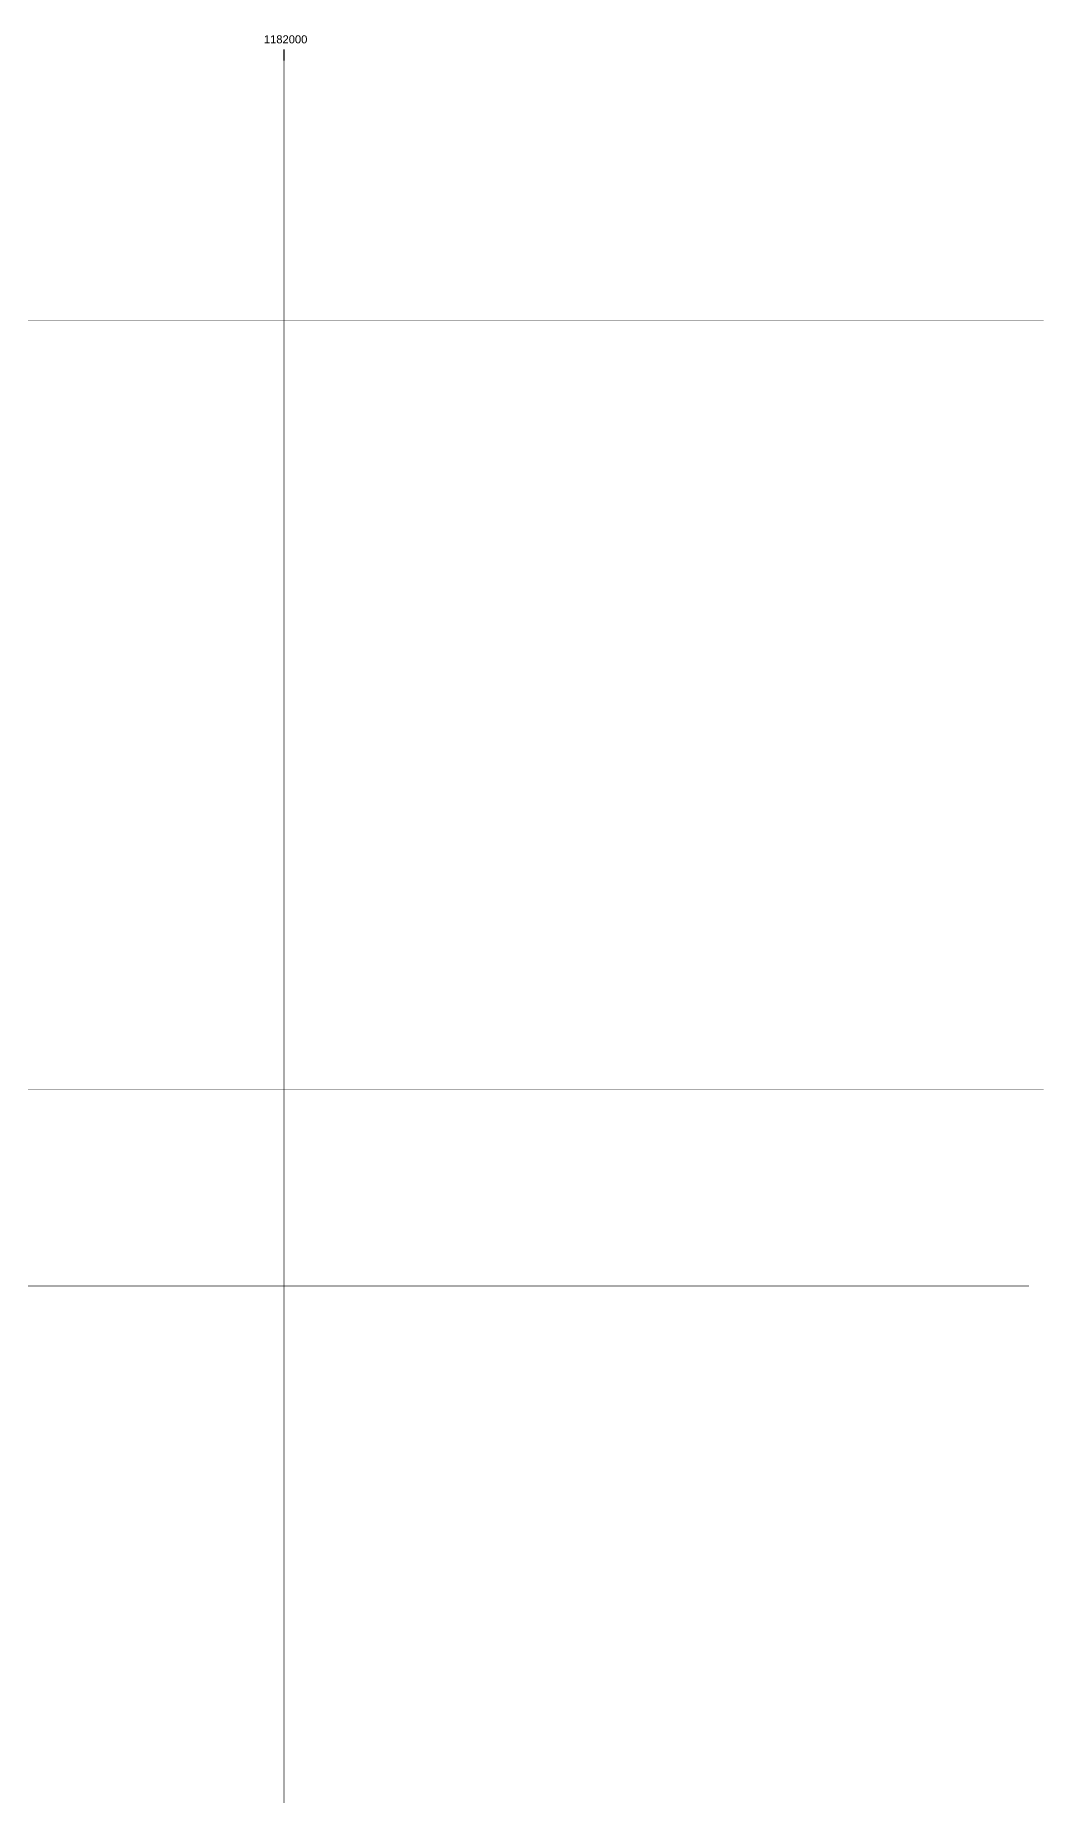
# Model space of a CAD drawing. Header units: millimetres. Extents: x -3588 to 75209, y -3737 to 38254.
# Drawn here: x 33201 to 35825, y 4028 to 8606 of the extents above; entities that cross this region are included whole.
import ezdxf

# ---------------------------------------------------------------- set-up
doc = ezdxf.new("R2010")
doc.units = ezdxf.units.MM
doc.layers.add('P', color=253, linetype='Continuous')
doc.layers.add('T', color=7, linetype='Continuous')

msp = doc.modelspace()

# ---------------------------------------------------------------- linework, layer by layer
at = {"layer": 'P'}
msp.add_lwpolyline([(33848.267, 8540.772), (33848.267, 8569.003)], dxfattribs=at)
at = {"layer": 'P', "const_width": 1.2}
for points in [[(33848.267, -785.456), (33848.267, 8540.772)], [(20623.375, 7864.407), (35824.005, 7864.407)]]:
    msp.add_lwpolyline(points, dxfattribs=at)
at = {"layer": 'P', "color": 254, "const_width": 1.2}
for points in [[(20623.375, 5864.679), (35824.005, 5864.679)], [(20585.112, 5353.404), (35785.743, 5353.404)]]:
    msp.add_lwpolyline(points, dxfattribs=at)

# ---------------------------------------------------------------- texts
at = {"layer": 'T', "insert": (33795.759, 8605.811), "char_height": 20.80483, "attachment_point": 1}
msp.add_mtext('{\\fArial|b0|i0|c0|p18;1182000}', dxfattribs=at)

doc.saveas('drawing.dxf')
